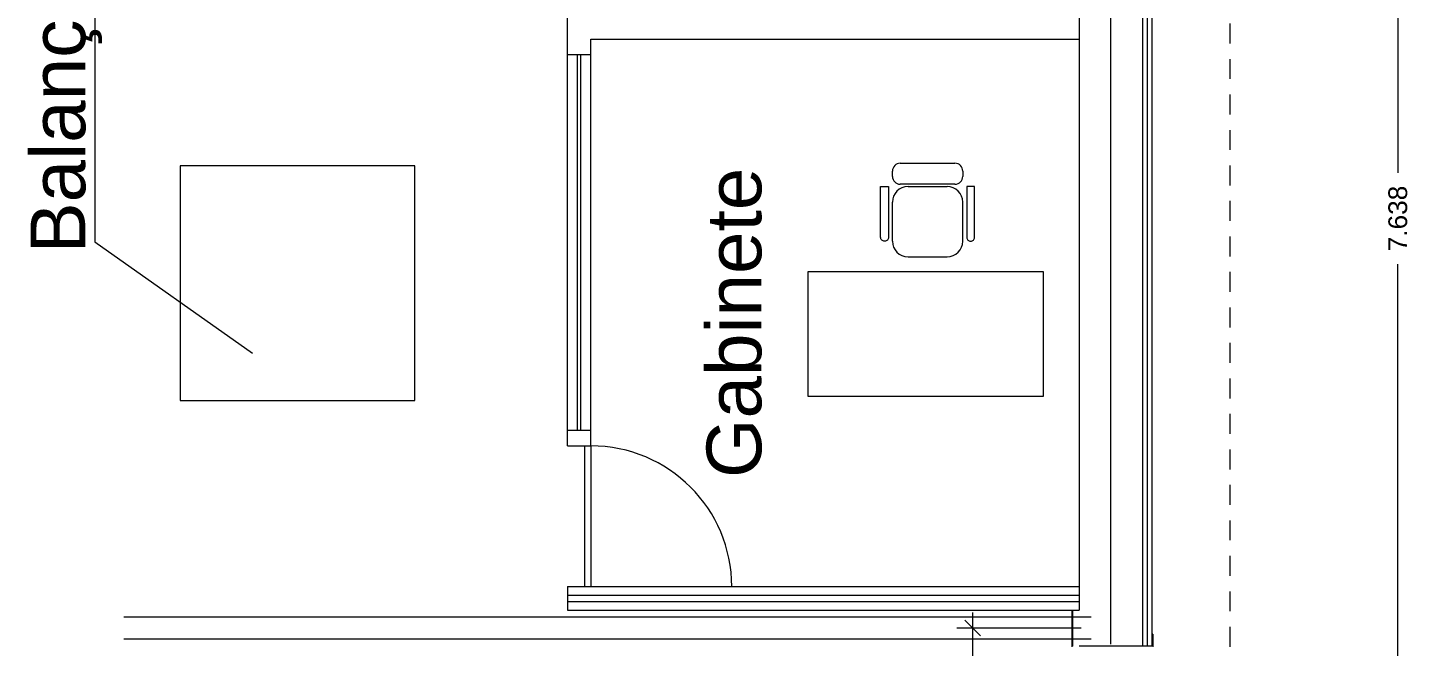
# Model space of a CAD drawing. Header units: millimetres. Extents: x -32 to 1412, y -324 to 2887.
# Drawn here: x 1054.99 to 1063.81, y 1931.57 to 1935.52 of the extents above; entities that cross this region are included whole.
import ezdxf

# ---------------------------------------------------------------- set-up
doc = ezdxf.new("R2010")
doc.units = ezdxf.units.MM
doc.header["$LTSCALE"] = 0.5
doc.linetypes.add('HIDDEN', pattern=[9.525, 6.35, -3.175])
doc.layers.get('0').update_dxf_attribs({"linetype": 'CONTINUOUS'})
doc.layers.add('arquitetura', color=252, linetype='CONTINUOUS', lineweight=5)
doc.styles.add('ARIAL', font='arial.ttf')

# ---------------------------------------------------------------- blocks, each defined once
blk = doc.blocks.new('_OBLIQUE')
at = {"color": 0, "linetype": 'ByBlock'}
blk.add_line((-0.5, -0.5), (0.5, 0.5), dxfattribs=at)

msp = doc.modelspace()

# ---------------------------------------------------------------- linework, layer by layer
at = {"layer": 'arquitetura', "color": 252}
for p, q in [((1062.1762, 1958.5796), (1062.1762, 1931.5691)), ((1062.1162, 1958.5196), (1062.1162, 1931.5691)), ((1062.1462, 1958.5496), (1062.1462, 1931.5691)), ((1061.7112, 1958.0091), (1061.7112, 1931.7991)), ((1061.9112, 1958.0091), (1061.9112, 1931.5811)), ((1058.4412, 1932.8491), (1058.4412, 1939.2337)), ((1063.7478, 1938.2221), (1063.7478, 1934.5952)), ((1055.4211, 1935.8469), (1055.4211, 1934.1545)), ((1058.5912, 1932.8491), (1058.5912, 1935.4491)), ((1058.5912, 1935.4491), (1061.7112, 1935.4491)), ((1058.5912, 1935.3491), (1058.4412, 1935.3491)), ((1058.5062, 1932.9491), (1058.5062, 1935.3491)), ((1058.5262, 1932.9491), (1058.5262, 1935.3491)), ((1055.9666, 1934.64), (1055.9666, 1933.14)), ((1057.4666, 1934.64), (1055.9666, 1934.64)), ((1057.4666, 1933.14), (1057.4666, 1934.64)), ((1055.4211, 1934.1545), (1056.4282, 1933.4419)), ((1063.7478, 1930.3841), (1063.7478, 1934.011)), ((1059.9803, 1933.1644), (1059.9803, 1933.9644)), ((1059.9803, 1933.9644), (1061.4803, 1933.9644)), ((1061.4803, 1933.9644), (1061.4803, 1933.1644)), ((1055.9666, 1933.14), (1057.4666, 1933.14)), ((1061.4803, 1933.1644), (1059.9803, 1933.1644)), ((1058.4412, 1932.9491), (1058.5912, 1932.9491)), ((1058.4412, 1932.8491), (1058.5912, 1932.8491)), ((1058.5512, 1932.8491), (1058.5512, 1931.9491)), ((1058.5912, 1932.8491), (1058.5912, 1931.9491)), ((1058.4412, 1931.9491), (1061.7112, 1931.9491)), ((1058.4412, 1931.9491), (1058.4412, 1931.7991)), ((1058.4412, 1931.8941), (1061.7112, 1931.8941)), ((1058.4412, 1931.8541), (1061.7112, 1931.8541)), ((1058.4412, 1931.7991), (1061.7112, 1931.7991)), ((1061.0303, 1931.7841), (1061.0303, 1931.3707)), ((1061.6662, 1931.5641), (1061.6662, 1931.7991)), ((1061.6712, 1931.5691), (1061.6712, 1931.7991)), ((1061.725, 1931.6841), (1060.9303, 1931.6841)), ((1062.1812, 1931.6441), (1062.1762, 1931.6441)), ((1062.1812, 1931.6441), (1062.1812, 1931.5641)), ((1062.1762, 1931.5691), (1061.7112, 1931.5691))]:
    msp.add_line(p, q, dxfattribs=at)
at = {"layer": 'arquitetura', "color": 252, "linetype": 'HIDDEN', "ltscale": 0.04}
msp.add_line((1062.6762, 1931.5641), (1062.6762, 1958.5796), dxfattribs=at)
at = {"layer": 'arquitetura'}
for p, q in [((1060.5178, 1934.5723), (1060.5178, 1934.6066)), ((1060.5678, 1934.6566), (1060.9178, 1934.6566)), ((1060.9678, 1934.6066), (1060.9678, 1934.5723)), ((1060.9178, 1934.5223), (1060.5678, 1934.5223)), ((1060.6178, 1934.5078), (1060.8678, 1934.5078)), ((1060.5178, 1934.1578), (1060.5178, 1934.4078)), ((1060.9678, 1934.1578), (1060.9678, 1934.4078)), ((1060.6178, 1934.0578), (1060.8678, 1934.0578))]:
    msp.add_line(p, q, dxfattribs=at)
at = {"layer": 'arquitetura', "color": 252, "linetype": 'HIDDEN', "ltscale": 5}
for p, q in [((1061.7875, 1931.7541), (1055.6059, 1931.7541)), ((1061.7875, 1931.6141), (1055.6059, 1931.6141))]:
    msp.add_line(p, q, dxfattribs=at)
at = {"layer": 'arquitetura'}
for points in [[(1060.4428, 1934.5078), (1060.4928, 1934.5078), (1060.4928, 1934.1828, -0.414214), (1060.4678, 1934.1578), (1060.4678, 1934.1578, -0.414214), (1060.4428, 1934.1828)], [(1061.0428, 1934.5078), (1060.9928, 1934.5078), (1060.9928, 1934.1828, 0.414214), (1061.0178, 1934.1578), (1061.0178, 1934.1578, 0.414214), (1061.0428, 1934.1828)]]:
    msp.add_lwpolyline(points, format="xyb", close=True, dxfattribs=at)
for centre, radius, start, end in [((1060.5678, 1934.6066), 0.05, 90, 180), ((1060.9178, 1934.6066), 0.05, 0, 90), ((1060.5678, 1934.5723), 0.05, 180, 270), ((1060.6178, 1934.4078), 0.1, 90, 180), ((1060.8678, 1934.4078), 0.1, 0, 90), ((1060.9178, 1934.5723), 0.05, 270, 0), ((1060.6178, 1934.1578), 0.1, 180, 270), ((1060.8678, 1934.1578), 0.1, 270, 0)]:
    msp.add_arc(centre, radius, start, end, dxfattribs=at)
at = {"layer": 'arquitetura', "color": 252}
msp.add_arc((1058.5912, 1931.9491), 0.9, 0, 90, dxfattribs=at)

# ---------------------------------------------------------------- block references
at = {"layer": 'arquitetura', "color": 252, "xscale": 0.1, "yscale": 0.1, "zscale": 0.1, "rotation": 89.99999999999955}
msp.add_blockref('_OBLIQUE', (1061.0303, 1931.6841), dxfattribs=at)

# ---------------------------------------------------------------- texts
at = {"layer": 'arquitetura', "color": 252, "style": 'ARIAL'}
for s, p in [('Balança', (1055.3604, 1934.0802)), ('Gabinete', (1059.6804, 1932.6438))]:
    msp.add_text(s, height=0.35, rotation=90, dxfattribs=at).set_placement(p)
at = {"layer": 'arquitetura', "color": 252, "insert": (1063.7478, 1934.3031), "char_height": 0.12, "attachment_point": 5, "rotation": 90, "style": 'ARIAL'}
msp.add_mtext('\\A1;7.638', dxfattribs=at)

doc.saveas('drawing.dxf')
